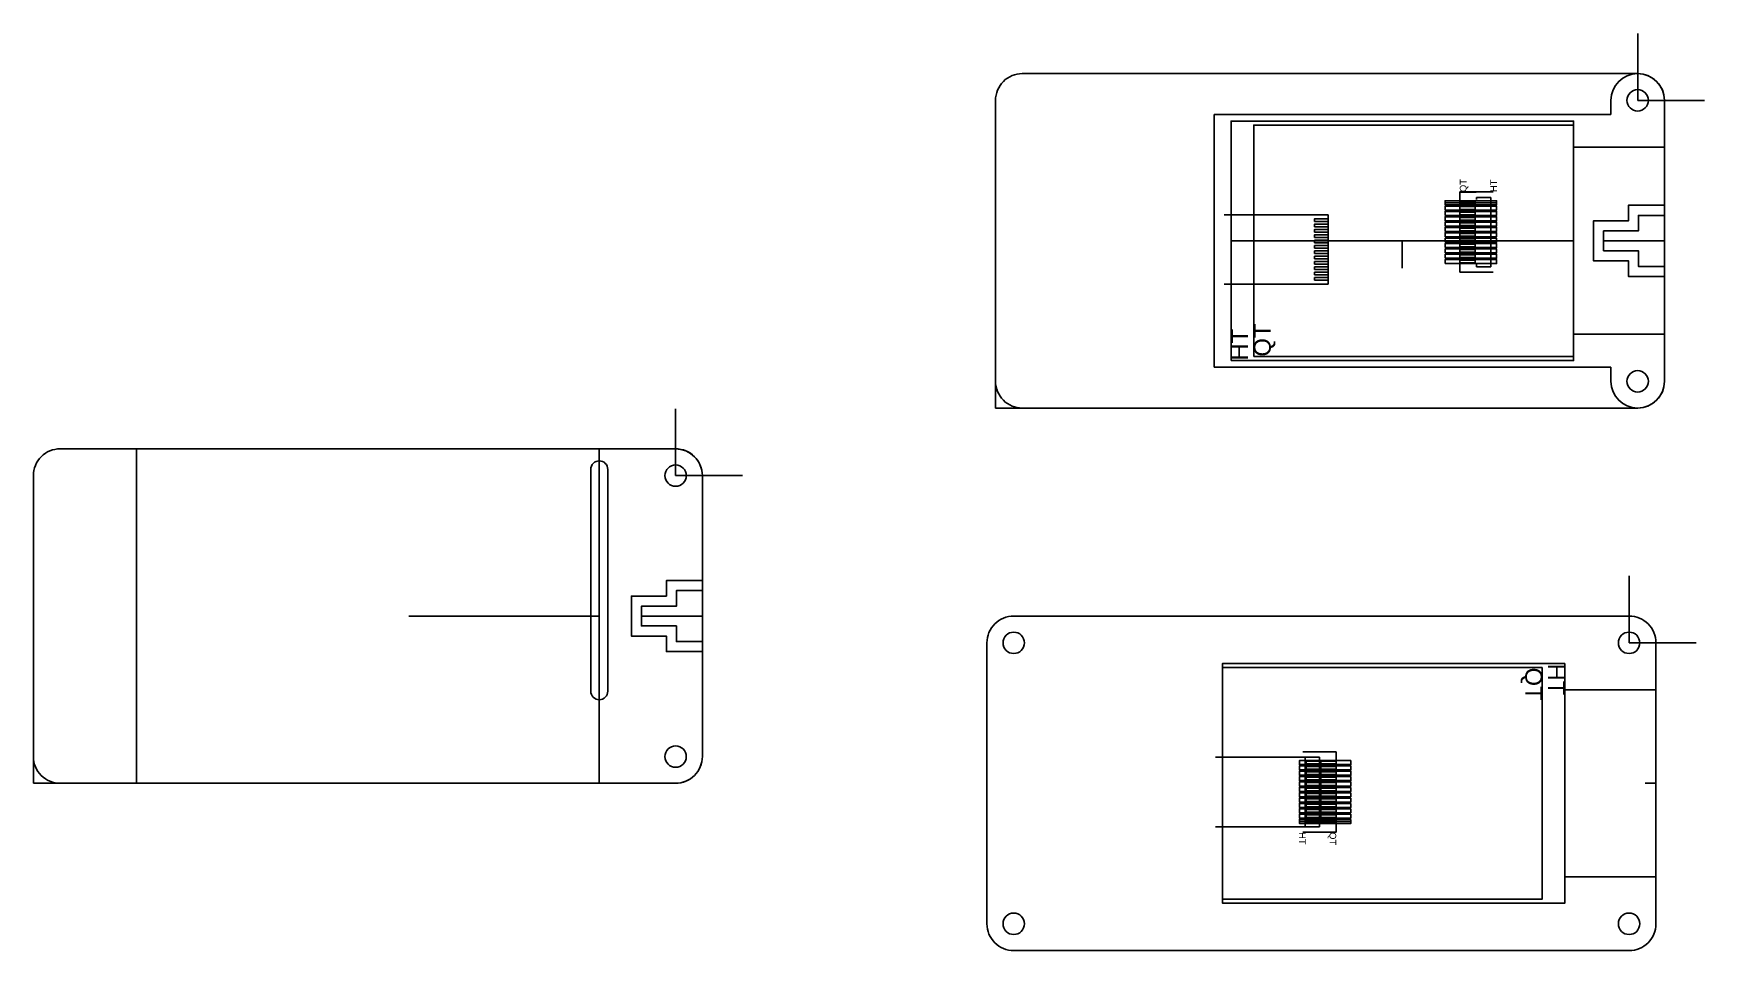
# Model space of a CAD drawing. Header units: inches. Extents: x 0 to 250, y -25 to 112.
import ezdxf

# ---------------------------------------------------------------- set-up
doc = ezdxf.new("R2010")
doc.units = ezdxf.units.IN
doc.header["$MEASUREMENT"] = 0
for name, color, linetype in [('centerline', 4, 'Continuous'), ('DP10050', 1, 'Continuous'), ('PAD', 1, 'Continuous'), ('PART', 2, 'Continuous'), ('tKeepout', 6, 'Continuous'), ('tPlace', 9, 'Continuous')]:
    doc.layers.add(name, color=color, linetype=linetype)
doc.styles.get("Standard").update_dxf_attribs({"font": 'arial.ttf'})

# ---------------------------------------------------------------- blocks, each defined once
blk = doc.blocks.new('FPCB')
at = {"layer": 'PART'}
for p, q in [((-5.2, 0), (-5.2, 15.55)), ((5.2, 0), (5.2, 15.55)), ((-5.2, 0), (5.2, 0))]:
    blk.add_line(p, q, dxfattribs=at)
for points in [[(-4.6, 2), (-4.2, 2), (-4.2, 0), (-4.6, 0)], [(-3.8, 2), (-3.4, 2), (-3.4, 0), (-3.8, 0)], [(-3, 2), (-2.6, 2), (-2.6, 0), (-3, 0)], [(-2.2, 2), (-1.8, 2), (-1.8, 0), (-2.2, 0)], [(-1.4, 2), (-1, 2), (-1, 0), (-1.4, 0)], [(-0.6, 2), (-0.2, 2), (-0.2, 0), (-0.6, 0)], [(0.2, 2), (0.6, 2), (0.6, 0), (0.2, 0)], [(1, 2), (1.4, 2), (1.4, 0), (1, 0)], [(1.8, 2), (2.2, 2), (2.2, 0), (1.8, 0)], [(2.6, 2), (3, 2), (3, 0), (2.6, 0)], [(3.4, 2), (3.8, 2), (3.8, 0), (3.4, 0)], [(4.2, 2), (4.6, 2), (4.6, 0), (4.2, 0)]]:
    blk.add_lwpolyline(points, close=True, dxfattribs=at)
blk = doc.blocks.new('FPCB-QT')
at = {"layer": 'PART'}
for p, q in [((-77.58, -53), (-65.58, -53)), ((-77.58, -53), (-77.58, -58)), ((-65.58, -53), (-65.58, -58))]:
    blk.add_line(p, q, dxfattribs=at)
for points in [[(-76.18, -53), (-75.78, -53), (-75.78, -55.3), (-76.18, -55.3)], [(-75.38, -53), (-74.98, -53), (-74.98, -55.3), (-75.38, -55.3)], [(-74.58, -53), (-74.18, -53), (-74.18, -55.3), (-74.58, -55.3)], [(-73.78, -53), (-73.38, -53), (-73.38, -55.3), (-73.78, -55.3)], [(-72.98, -53), (-72.58, -53), (-72.58, -55.3), (-72.98, -55.3)], [(-72.18, -53), (-71.78, -53), (-71.78, -55.3), (-72.18, -55.3)], [(-71.38, -53), (-70.98, -53), (-70.98, -55.3), (-71.38, -55.3)], [(-70.58, -53), (-70.18, -53), (-70.18, -55.3), (-70.58, -55.3)], [(-69.78, -53), (-69.38, -53), (-69.38, -55.3), (-69.78, -55.3)], [(-68.98, -53), (-68.58, -53), (-68.58, -55.3), (-68.98, -55.3)], [(-68.18, -53), (-67.78, -53), (-67.78, -55.3), (-68.18, -55.3)], [(-67.38, -53), (-66.98, -53), (-66.98, -55.3), (-67.38, -55.3)]]:
    blk.add_lwpolyline(points, close=True, dxfattribs=at)
blk = doc.blocks.new('*U5')
at = {"layer": 'PAD'}
blk.add_lwpolyline([(-0.3, 3.85), (0.3, 3.85), (0.3, -3.85), (-0.3, -3.85)], close=True, dxfattribs=at)
blk = doc.blocks.new('*U6')
at = {"layer": 'tPlace', "color": 0, "linetype": 'ByBlock', "lineweight": -2, "transparency": 16777216}
for p in [(0, 0), (0.8, 0), (1.6, 0), (2.4, 0), (3.2, 0), (4, 0), (4.8, 0), (5.6, 0), (6.4, 0), (7.2, 0), (8, 0), (8.8, 0)]:
    blk.add_blockref('*U5', p, dxfattribs=at)
blk = doc.blocks.new('*U7')
at = {"layer": 'PAD'}
blk.add_lwpolyline([(-0.3, 3.85), (0.3, 3.85), (0.3, -3.85), (-0.3, -3.85)], close=True, dxfattribs=at)
blk = doc.blocks.new('*U8')
at = {"layer": 'tPlace', "color": 0, "linetype": 'ByBlock', "lineweight": -2, "transparency": 16777216}
for p in [(0, 0), (0.8, 0), (1.6, 0), (2.4, 0), (3.2, 0), (4, 0), (4.8, 0), (5.6, 0), (6.4, 0), (7.2, 0), (8, 0), (8.8, 0)]:
    blk.add_blockref('*U7', p, dxfattribs=at)

msp = doc.modelspace()

# ---------------------------------------------------------------- linework, layer by layer
for p, q in [((239.95, 82.57), (234.72, 82.57)), ((234.72, 82.57), (234.72, 79.61)), ((243.83, 84.9), (239.95, 84.9)), ((239.95, 84.9), (239.95, 82.57)), ((243.83, 81.09), (234.72, 81.09)), ((243.83, 81.09), (239.95, 81.09)), ((243.83, 81.09), (242.23, 81.09)), ((234.72, 79.61), (239.95, 79.61)), ((239.95, 79.61), (239.95, 77.28)), ((239.95, 77.28), (243.83, 77.28)), ((235.83, 60.09), (235.83, 62.19)), ((100, 28.81), (96.12, 28.81)), ((96.12, 28.81), (96.12, 26.48)), ((96.12, 26.48), (90.89, 26.48)), ((90.89, 26.48), (90.89, 23.52)), ((100, 25), (90.89, 25)), ((100, 25), (96.12, 25)), ((100, 25), (98.4, 25)), ((90.89, 23.52), (96.12, 23.52)), ((96.12, 23.52), (96.12, 21.19)), ((96.12, 21.19), (100, 21.19)), ((242.55, 0), (240.95, 0))]:
    msp.add_line(p, q)
for points in [[(230.24, 95.07), (243.83, 95.07), (243.83, 67.12), (230.24, 67.12)], [(228.96, 13.97), (242.55, 13.97), (242.55, -13.97), (228.96, -13.97)]]:
    msp.add_lwpolyline(points, close=True)
at = {"layer": 'centerline'}
for p, q in [((239.83, 102.09), (239.83, 112.09)), ((239.83, 102.09), (249.83, 102.09)), ((204.64, 81.09), (204.64, 77)), ((143.83, 60.09), (143.83, 56.09)), ((96, 46), (96, 56)), ((147.83, 56.09), (143.83, 56.09)), ((96, 46), (106, 46)), ((238.55, 21), (238.55, 31)), ((238.55, 21), (248.55, 21)), ((0, 4), (0, 0)), ((4, 0), (0, 0))]:
    msp.add_line(p, q, dxfattribs=at)
at = {"layer": 'DP10050'}
for p, q in [((176.54, 99.99), (176.54, 62.19)), ((235.83, 99.99), (176.54, 99.99)), ((235.83, 102.09), (235.83, 99.99)), ((243.83, 102.09), (243.83, 60.09)), ((179.04, 81.09), (230.24, 81.09)), ((235.83, 62.19), (176.54, 62.19)), ((100, 46), (100, 4))]:
    msp.add_line(p, q, dxfattribs=at)
for points in [[(147.83, 106.09), (239.83, 106.09, -0.414214), (243.83, 102.09), (243.83, 60.09, -0.414214), (239.83, 56.09), (147.83, 56.09, -0.414214), (143.83, 60.09), (143.83, 102.09, -0.414214)], [(4, 50), (96, 50, -0.414214), (100, 46), (100, 4, -0.414214), (96, 0), (4, 0, -0.414214), (0, 4), (0, 46, -0.414214)], [(146.55, 25), (238.55, 25, -0.414214), (242.55, 21), (242.55, -21, -0.414214), (238.55, -25), (146.55, -25, -0.414214), (142.55, -21), (142.55, 21, -0.414214)]]:
    msp.add_lwpolyline(points, format="xyb", close=True, dxfattribs=at)
for points in [[(243.83, 86.4), (238.45, 86.4), (238.45, 84.07), (233.22, 84.07), (233.22, 78.11), (238.45, 78.11), (238.45, 75.78), (243.83, 75.78)], [(243.83, 84.9), (239.95, 84.9), (239.95, 82.57), (234.72, 82.57), (234.72, 79.61), (239.95, 79.61), (239.95, 77.28), (243.83, 77.28)], [(100, 30.31), (94.62, 30.31), (94.62, 27.98), (89.39, 27.98), (89.39, 22.02), (94.62, 22.02), (94.62, 19.69), (100, 19.69)], [(100, 28.81), (96.12, 28.81), (96.12, 26.48), (90.89, 26.48), (90.89, 23.52), (96.12, 23.52), (96.12, 21.19), (100, 21.19)]]:
    msp.add_lwpolyline(points, dxfattribs=at)
for centre in [(239.83, 102.09), (239.83, 60.09), (96, 46), (146.55, 21), (238.55, 21), (96, 4), (146.55, -21), (238.55, -21)]:
    msp.add_circle(centre, 1.6, dxfattribs=at)
for centre, start, end in [((239.83, 102.09), 0, 180), ((239.83, 102.09), 0, 90), ((239.83, 60.09), 180, 0), ((239.83, 60.09), 270, 0), ((96, 46), 0, 90), ((96, 4), 270, 0)]:
    msp.add_arc(centre, 4, start, end, dxfattribs=at)
at = {"layer": 'PART'}
msp.add_line((84.6, 25), (56.1, 25), dxfattribs=at)
for points in [[(179.04, 63.19), (179.04, 98.99), (230.24, 98.99), (230.24, 63.19)], [(182.44, 63.79), (182.44, 98.39), (230.24, 98.39), (230.24, 63.79)], [(15.4, 50), (84.6, 50), (84.6, 0), (15.4, 0)], [(228.96, 17.9), (228.96, -17.9), (177.76, -17.9), (177.76, 17.9)], [(225.56, 17.3), (225.56, -17.3), (177.76, -17.3), (177.76, 17.3)]]:
    msp.add_lwpolyline(points, close=True, dxfattribs=at)
msp.add_lwpolyline([(84.6, 48.2), (84.6, 48.2, -0.414214), (85.87, 46.93), (85.87, 13.77, -0.414214), (84.6, 12.5), (84.6, 12.5, -0.414214), (83.33, 13.77), (83.33, 46.93, -0.414214)], format="xyb", close=True, dxfattribs=at)
at = {"layer": 'tKeepout'}
for p, q in [((211.04, 86.79), (218.74, 86.79)), ((196.96, -5.7), (189.26, -5.7))]:
    msp.add_line(p, q, dxfattribs=at)
at = {"layer": 'tPlace'}
for p, q in [((213.24, 87.25), (213.24, 88.39)), ((213.24, 88.39), (215.69, 88.39)), ((215.74, 87.25), (215.74, 87.59)), ((215.74, 87.59), (217.89, 87.59)), ((217.89, 77.19), (217.89, 87.59)), ((213.24, 77.54), (213.24, 76.39)), ((215.74, 77.54), (215.74, 77.19)), ((213.24, 76.39), (215.69, 76.39)), ((215.74, 77.19), (217.89, 77.19)), ((192.26, 3.9), (190.1, 3.9)), ((190.1, 3.9), (190.1, -6.5)), ((192.26, 3.55), (192.26, 3.9)), ((194.76, 4.7), (192.3, 4.7)), ((194.76, 3.55), (194.76, 4.7)), ((192.26, -6.5), (190.1, -6.5)), ((192.26, -6.15), (192.26, -6.5)), ((194.76, -7.3), (192.3, -7.3)), ((194.76, -6.15), (194.76, -7.3))]:
    msp.add_line(p, q, dxfattribs=at)
for points in [[(179.04, 63.19), (179.04, 98.99), (230.24, 98.99), (230.24, 63.19)], [(228.96, 17.9), (228.96, -17.9), (177.76, -17.9), (177.76, 17.9)]]:
    msp.add_lwpolyline(points, close=True, dxfattribs=at)

# ---------------------------------------------------------------- block references
at = {"rotation": 89.99999999999999}
for p in [(193.54, 79.79), (192.26, -1.3)]:
    msp.add_blockref('FPCB', p, dxfattribs=at)
at = {"layer": 'tPlace'}
for name, p, rotation in [('FPCB-QT', (160.24, 153.98), 89.99999999999999), ('*U8', (214.89, 77.99), 89.99999999999999), ('*U6', (193.11, 3.1), 270), ('FPCB-QT', (247.76, -72.88), 270)]:
    msp.add_blockref(name, p, dxfattribs=dict(at, rotation=rotation))

# ---------------------------------------------------------------- texts
at = {"layer": 'tPlace', "attachment_point": 1}
for s, width, insert, char_height, rotation in [('QT', 1, (213.24, 88.39), 1, 90), ('HT', 1, (217.79, 88.39), 1, 90), ('HT', 5.4905, (179.04, 63.19), 2.54, 90), ('QT', 5.4905, (182.44, 63.79), 2.54, 90), ('HT', 5.4905, (228.96, 17.9), 2.54, 270), ('QT', 5.4905, (225.56, 17.3), 2.54, 270), ('HT', 1, (190.2, -7.3), 1, 270), ('QT', 1, (194.76, -7.3), 1, 270)]:
    msp.add_mtext_dynamic_manual_height_columns(s, width=width, gutter_width=1, heights=[0], dxfattribs=dict(at, insert=insert, char_height=char_height, rotation=rotation))

doc.saveas('drawing.dxf')
